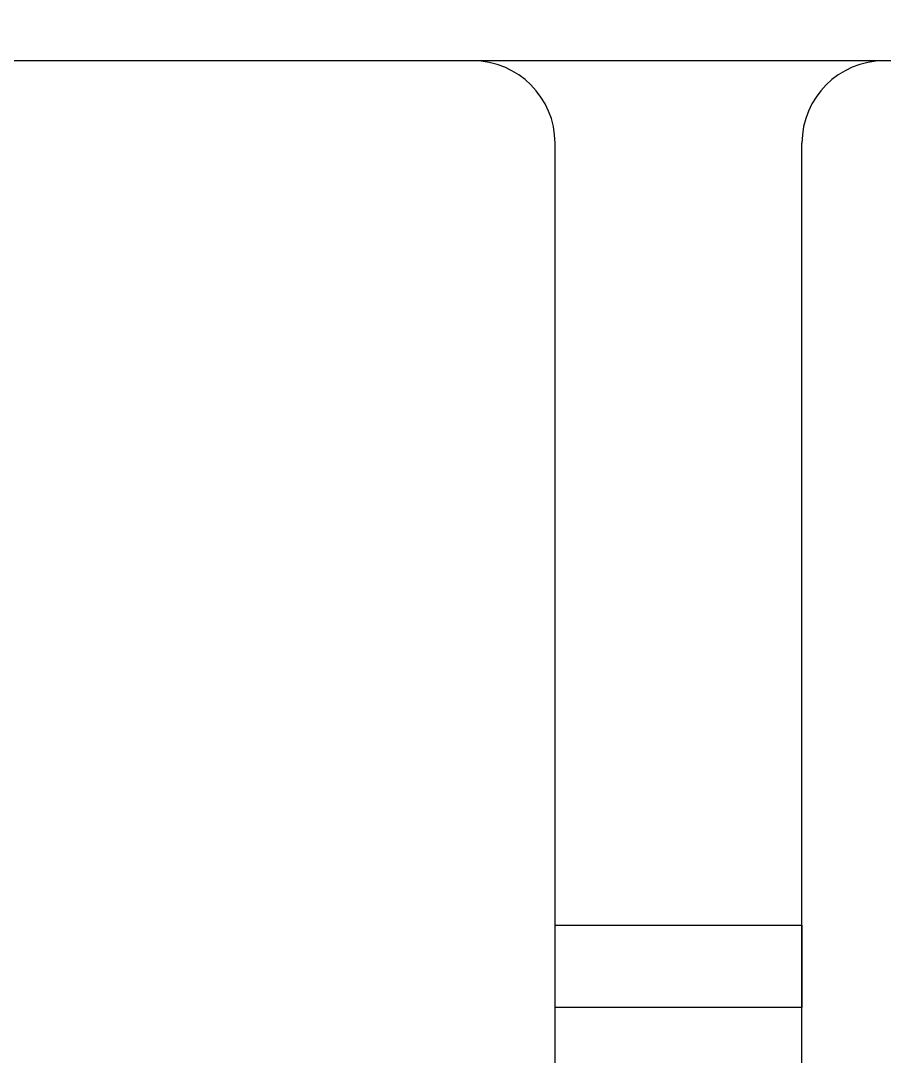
# Model space of a CAD drawing. Header units: millimetres. Extents: x -155 to 94595, y -3153 to 63413.
# Drawn here: x 80534 to 81058, y 47623 to 48252 of the extents above; entities that cross this region are included whole.
import ezdxf

# ---------------------------------------------------------------- set-up
doc = ezdxf.new("R2010")
doc.units = ezdxf.units.MM
doc.layers.add('int', color=185, linetype='Continuous')
doc.layers.add('wall', color=5, linetype='Continuous')

msp = doc.modelspace()

# ---------------------------------------------------------------- linework, layer by layer
at = {"layer": 'int'}
for p, q in [((80808.321, 48227.894), (80308.321, 48227.894)), ((80858.321, 47077.894), (80858.321, 48177.894)), ((81008.321, 47077.894), (81008.321, 48177.894)), ((80858.321, 47652.894), (80858.321, 47702.894)), ((80858.321, 47702.894), (81008.321, 47702.894)), ((81008.321, 47702.894), (81008.321, 47652.894)), ((81008.321, 47652.894), (80858.321, 47652.894))]:
    msp.add_line(p, q, dxfattribs=at)
for centre, start, end in [((80808.321, 48177.894), 360, 90), ((81058.321, 48177.894), 90, 180)]:
    msp.add_arc(centre, 50, start, end, dxfattribs=at)
at = {"layer": 'wall'}
msp.add_lwpolyline([(73263.756, 30098.557), (73093.232, 30098.557), (73093.232, 44976.989), (73265.005, 44976.989), (73265.097, 43006.989), (75895.097, 43006.989), (75895.097, 48397.894), (80229.478, 48397.894), (80229.478, 49397.989), (80399.478, 49397.989), (80400.836, 48397.894), (85765.097, 48397.894), (85765.097, 44756.989), (85595.097, 44756.989), (85594.187, 48227.894), (76065.097, 48227.894), (76065.097, 42956.989), (85765.097, 42956.989), (85765.097, 42836.989), (74037.114, 42836.989), (73263.756, 42836.989)], close=True, dxfattribs=at)

doc.saveas('drawing.dxf')
